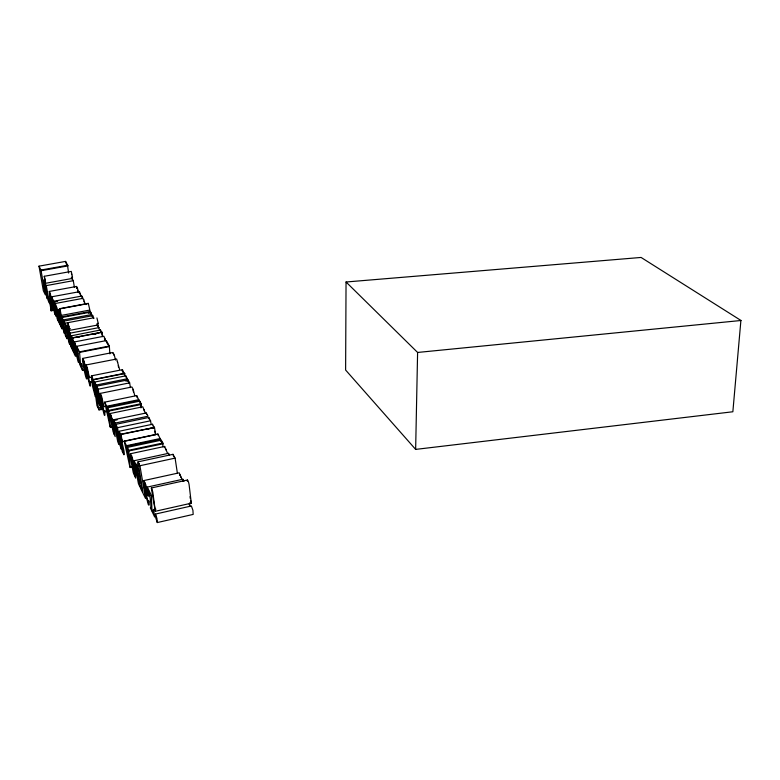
<?xml version="1.0" encoding="UTF-8"?>
<svg xmlns="http://www.w3.org/2000/svg" width="780" height="780" viewBox="0 0 780 780"><rect width="100%" height="100%" fill="white"/><g stroke="black" fill="none" stroke-linecap="round" stroke-linejoin="round"><path stroke-width="1.17" d="M120.929 434.177L120.929 434.811L119.184 431.389A7.205 0.799 77.9 0 0 119.515 435.552L123.415 452.683L120.919 443.84L122.207 451.396L123.932 454.798L124.273 454.321A8.024 0.887 77.9 0 0 123.864 450.245L119.964 433.446L122.323 441.743L155.659 434.684L154.489 427.459L120.929 434.177L122.323 441.743M187.288 481.24L187.473 480.002L187.814 480.412A4.319 0.614 77.7 0 1 189.072 484.448L191.314 503.188L155.347 511.28L151.32 487.978L187.473 480.002M346.047 281.999L417.602 352.453L741 320.492L641.082 257.449L346.047 281.999L345.618 370.042L415.642 449.397L732.859 411.762L740.902 320.434M415.642 449.397L417.602 352.453M104.374 338.267L104.656 338.13M92.547 316.826L92.703 315.666L93.541 318.065M154.323 427.157L154.294 427.791L152.549 424.252L119.301 431.223M189.355 503.773L189.208 504.816M122.928 372.235L122.967 371.563L123.815 373.747M44.255 276.296L45.523 282.272L44.255 276.296L71.282 271.411L72.55 277.368L72.179 276.705M164.317 447.681L164.639 446.423L167.583 453.443M122.06 370.88L122.47 369.671L123.932 372.976M76.323 287.089L76.586 286.445L77.347 287.927A5.675 0.595 78.4 0 1 78.292 291.34L78.468 292.217M179.839 475.312L179.907 474.796L180.316 475.39M51.802 296.78L51.763 298.067A10.881 0.985 78.3 0 0 52.27 302.162L54.425 312.604L55.926 316.173L54.181 304.044L51.802 296.78L79.492 291.691L81.257 296.585M83.431 299.773L83.645 299.218L85.195 304.229M82.651 358.41C81.49 360.058 87.75 388.196 86.843 375.94L86.658 376.954L83.187 360.009L85.303 367.877L84.796 364.133A6.318 0.634 78.2 0 0 83.733 360.223L82.651 358.41L112.778 352.502L113.968 354.296A6.289 0.731 78.2 0 1 115.06 358.166L115.43 360.067M96.934 317.928L98.368 324.002L97.929 323.222M125.122 375.931L124.595 373.269L93.512 379.48L93.298 380.562L92.264 377.081A9.526 0.975 78.1 0 0 91.319 376.038L92.401 385.769L95.306 396.601L95.609 395.626L96.944 405.629L99.04 409.919L102.599 409.188M79.297 291.71L79.209 292.997M112.651 353.057L112.778 352.502M74.451 341.923L75.494 351.448L78.185 361.92A7.78 0.751 78.2 0 0 78.721 361.043L75.923 350.483L77.707 354.071L76.518 347.997L74.451 341.923L103.886 336.248L105.68 340.645M124.303 374.361L124.595 373.269M119.535 369.272L116.649 359.005L86.005 364.972L87.029 374.712L89.837 385.613A8.044 0.809 78.1 0 0 90.431 384.793L90.07 381.966L92.41 381.498M101.868 332.134L101.878 332.738L100.532 329.998L71.282 335.8A6.279 0.605 78.2 0 0 71.682 339.641L75.036 354.461L72.979 347.002L74.178 353.72L75.475 356.284L75.68 355.69A7 0.673 78.2 0 0 75.231 351.956L71.896 337.447L73.827 344.438L72.579 337.76L101.868 332.134L102.726 336.648M86.132 303.888L86.044 304.102A5.996 0.643 78.4 0 0 86.034 304.58M134.774 395.674L133.136 389.181L131.878 386.987L100.249 393.393L101.234 403.377L104.198 414.814A8.385 0.877 78 0 0 104.881 414.082L104.52 411.177L106.87 410.699M110.292 413.488L110.117 414.755A12.948 1.404 78 0 0 110.565 419.328L113.1 431.72L115.196 436.595L113.47 422.819L110.292 413.488L142.769 406.79L145.441 413.215M92.703 315.666L64.135 321.058L64.155 324.002L62.224 317.44L90.617 312.098L92.284 316.553M100.532 329.998L100.444 330.203A6.25 0.702 78.3 0 0 100.415 330.691M155.483 514.059L155.825 518.164L157.287 522.551L193.167 514.41L192.923 510.325L191.383 505.976L155.483 514.059L156.955 518.456L157.287 522.551M130.465 453.736L130.231 454.984A13.669 1.57 77.8 0 0 130.65 459.703L133.312 472.748L135.632 478.12L135.701 474.094L133.936 463.827L131.81 456.076L130.465 453.736L164.639 446.423M181.759 478.813L179.224 472.826L143.929 480.548L144.749 491.195L148.21 504.299A9.428 1.111 77.7 0 0 149.195 503.909L148.853 500.779L148.59 502.544L147.166 498.488L145.558 490.61L148.19 495.904L150.55 495.378M152.549 424.252L152.402 424.427A7.166 0.926 77.9 0 0 152.334 424.915M49.296 291.447L50.261 300.573L52.972 310.469L53.011 307.798L51.655 304.688L49.588 292.91L51.422 299.851L50.914 296.39A5.694 0.507 78.3 0 0 49.998 292.948L49.296 291.447L76.586 286.445M51.139 310.83L51.002 306.442L49.228 299.218L51.139 310.83L54.649 310.167M183.944 481.27L182.832 479.252L147.264 487.09L151.369 495.29L151.973 510.5C155.152 516.643 151.447 507.449 155.932 509.233M151.973 510.5L154.343 509.974M169.533 455.149L168.529 453.336L134.062 460.756L135.905 464.441L139.659 484.526L136.627 465.874L138.938 465.377M130.153 467.581L128.788 450.976L162.961 443.84L162.835 443.001L161.275 440.183L127.364 447.398L129.217 460.171L126.409 446.326L160.485 439.335L157.872 434.002L124.215 441.119L129.928 467.132L132.473 467.074M175.1 458.123L172.984 454.321L137.963 461.867L139.912 465.738L175.1 458.123L177.411 473.372M135.905 464.441L139.376 463.69M127.364 447.398L128.797 450.255L162.835 443.001M124.215 441.119L126.506 445.692L160.349 438.506M121.085 434.479L154.489 427.459M145.841 429.458L154.177 427.703M113.51 419.767L146.26 412.971L148.064 416.227L115.167 423.072L113.51 419.767L117.712 441.587L118.813 444.395L119.194 443.079L121.339 449.251L117.487 427.694L115.811 424.349L148.756 417.485L150.569 420.781L151.115 424.232M113.646 420.576L117.156 419.854M112.661 426.699L110.282 427.186L108.8 411.07L141.278 404.498L141.151 403.699L139.756 401.173L107.513 407.794L109.346 420.049L106.675 406.897L139.054 400.462L136.695 395.616L104.686 402.148L110.087 426.787L112.457 426.299M117.487 427.694L150.569 420.781M107.513 407.794L108.8 410.358L141.151 403.699M104.734 411.928L107.084 411.44M93.512 379.48L98.368 407.531L100.747 407.043M104.52 411.177L104.403 412.981L101.79 402.529L103.867 406.702L106.216 406.224M104.686 402.148L106.743 406.263L138.928 399.662M98.368 407.531L98.914 409.159L101.283 408.671M127.384 378.758L125.775 375.833L94.614 382.073L96.106 385.037L127.384 378.758L127.745 380.991M96.106 385.037L99.557 403.24L96.681 386.188L128.018 379.889L129.646 382.853L130.406 387.592M125.824 381.137L128.144 380.669L128.817 383.097M96.681 386.188L98.192 389.191L129.646 382.853M91.562 375.823L122.47 369.671M90.07 381.966L89.992 383.77L87.506 373.796L89.417 377.637L91.767 377.169M93.649 379.743L124.732 373.532M90.275 382.678L92.615 382.21M109.863 353.857L109.337 346.037L106.334 340.587L76.694 346.32C78.907 353.457 76.752 346.349 79.589 364.123L82.543 370.412L84.922 369.935M76.694 346.32L79.472 351.848L109.337 346.037M82.543 370.412C79.589 354.841 83.567 371.972 80.662 365.742L79.56 352.394L109.424 346.583M72.686 337.994L101.995 332.358M77.21 337.418L79.55 336.97M93.6 334.269L95.94 333.82M93.678 334.318L96.018 333.869M69.137 326.206L66.836 326.644L68.094 329.15L70.405 328.712M68.786 330.535L70.093 333.148L73.642 352.326L71.945 348.875L68.786 330.535L97.744 325.016L99.528 329.823M70.093 333.148L99.157 327.59M64.135 321.058C65.861 329.638 64.028 321.808 66.3 336.258L68.659 335.81M88.364 313.258L90.734 312.809L91.26 314.555M63.443 319.888L91.942 314.506M68.094 329.15L71.585 348.143L69.898 343.132L69.703 344.555L68.855 342.332L65.111 323.203L93.746 317.782L93.873 318.503M65.111 323.203L66.349 325.679L68.65 325.25M59.962 308.617L64.291 331.988L64.272 330.788C65.754 342.625 59.28 312.926 59.962 308.617L88.306 303.322L90.607 313.414M60.07 308.822L88.423 303.527M61.211 315.432L89.524 310.118M61.922 316.836L90.285 311.503M54.074 301.187L81.763 296.059L83.021 298.34L55.234 303.498L54.074 301.187L57.154 318.805L58.597 321.75L55.965 306.394L58.792 322.14L60.255 325.114L56.969 307.944L55.234 303.498M54.191 301.889L57.652 301.246M45.142 283.374L46.264 285.607L49.618 303.508L48.165 300.544L45.142 283.374L72.062 278.479L73.281 280.683L74.441 287.498M46.264 285.607L73.281 280.683M41.087 270.719L67.811 265.921L67.694 265.239L65.569 261.407L39 266.156L43.349 290.764L45.328 294.791L40.96 270.046L39 266.156M40.96 270.046L67.694 265.239M86.005 364.972L87.409 368.209L89.417 377.637M100.249 393.393L101.77 396.883L103.867 406.702M71.36 335.585L72.598 338.364L72.579 337.76M143.929 480.548L145.841 484.858L148.19 495.904M141.278 404.498L141.219 407.355M162.961 443.84L162.835 446.735M107.182 343.239L108.225 344.887M153.231 426.465L153.757 427.508M151.32 487.978L151.632 488.397A4.348 0.526 77.7 0 1 152.851 492.473L155.347 511.28M139.054 400.462L138.889 401.232M160.485 439.335L160.524 441.392M65.812 262.324L65.569 261.407M67.811 265.921L67.529 265.483L68.62 273.058M155.659 434.684L154.781 431.174M191.314 503.188L190.71 500.633M136.627 465.874L138.499 469.609L142.486 492.229L140.595 488.397L140.137 485.531L139.903 486.856L138.44 483.697L134.062 460.756M161.674 441.607L161.275 440.183M165.711 448.919L166.13 450.031M80.008 293.436L80.516 295.123M101.497 332.651L101.098 331.841L101.059 332.475M113.48 354.149L113.773 355.046M149.175 419.016L148.756 417.485M146.679 414.492L146.26 412.971M82.095 297.297L81.763 296.059M158.243 435.484L157.872 434.002M83.899 301.324L84.103 301.928M65.978 262.685L66.417 264.235M140.127 402.509L140.468 403.718M143.939 409.5L144.407 411.187M173.706 456.778L172.984 454.321M98.28 326.947L97.744 325.016M126.36 377.939L125.775 375.833M72.559 280.235L72.062 278.479M137.241 397.712L136.695 395.616M77.23 288.697L76.879 287.898L76.879 288.395M180.502 475.956L180.814 477.175M132.912 389.6L133.458 391.969M101.868 333.86L102.346 335.77M117.39 361.433L117.643 362.447M104.793 338.569L105.3 340.753M161.889 442.24L162.045 442.894M66.3 336.258L66.973 338.773L65.344 335.459L62.224 317.44M82.261 297.882L82.456 298.837M77.6 290.501L77.912 292.178M71.438 273.536L71.662 274.697M189.998 496.665L190.349 498.605M66.836 326.644L69.576 342.449L66.349 325.679M79.472 351.848L79.56 352.394M98.192 389.191L101.907 409.753L99.947 404.06L99.645 405.424L98.641 402.851L94.614 382.073M98.914 409.159L99.04 409.919M118.248 365.537L118.56 367.419M96.983 323.651L97.383 326.03M108.8 410.358L108.927 411.157M106.743 406.263L106.88 407.062M90.617 312.098L90.734 312.809M106.334 340.587L106.684 342.761M115.811 424.349L118.765 442.172L115.167 423.072M128.797 450.255L128.934 451.094M126.506 445.692L126.643 446.531M128.018 379.889L128.144 380.669M139.912 465.738L145.558 498.478L143.023 493.331L137.963 461.867M147.264 487.09L148.473 493.877C147.566 482.06 152.402 507.419 150.335 507.839L154.674 517.013L153.621 509.75M139.756 401.173L139.883 401.973M168.529 453.336L168.665 454.184M182.832 479.252L183.154 481.387M189.55 502.934L190.028 506.551M140.78 405.834L140.975 407.901M71.341 277.329A5.567 0.566 78.4 0 1 71.585 278.177M95.287 393.744L95.228 394.7L92.059 377.735L95.287 393.744M134.872 475.127L134.774 475.839L131.284 456.027L134.872 475.127M86.512 366.581L87.263 372.382L88.267 374.41L86.512 366.581M47.346 297.609L47.19 298.721L44.558 289.058L43.573 280.04L44.255 281.482A5.587 0.487 78.4 0 1 45.142 284.846L45.649 288.259L43.865 281.473L47.346 297.609M100.786 395.09L101.527 401.066L102.629 403.27L100.786 395.09M62.234 328.39L62.059 329.004L60.859 326.664L59.699 320.18L61.639 327.269L58.441 313.082A6.025 0.556 78.3 0 1 58.022 309.328L59.309 311.308L60.421 317.519L58.597 310.889L61.776 324.753A6.718 0.614 78.3 0 1 62.234 328.39M52.358 298.418L55.351 314.584L52.358 298.418M144.583 482.547L145.285 488.992L146.669 491.79L144.583 482.547M67.918 323.086L69.293 329.54L67.918 323.086M111.043 415.603L114.416 434.499L111.043 415.603M75.046 343.522L75.68 349.118L76.625 351.01L75.046 343.522"/></g></svg>
